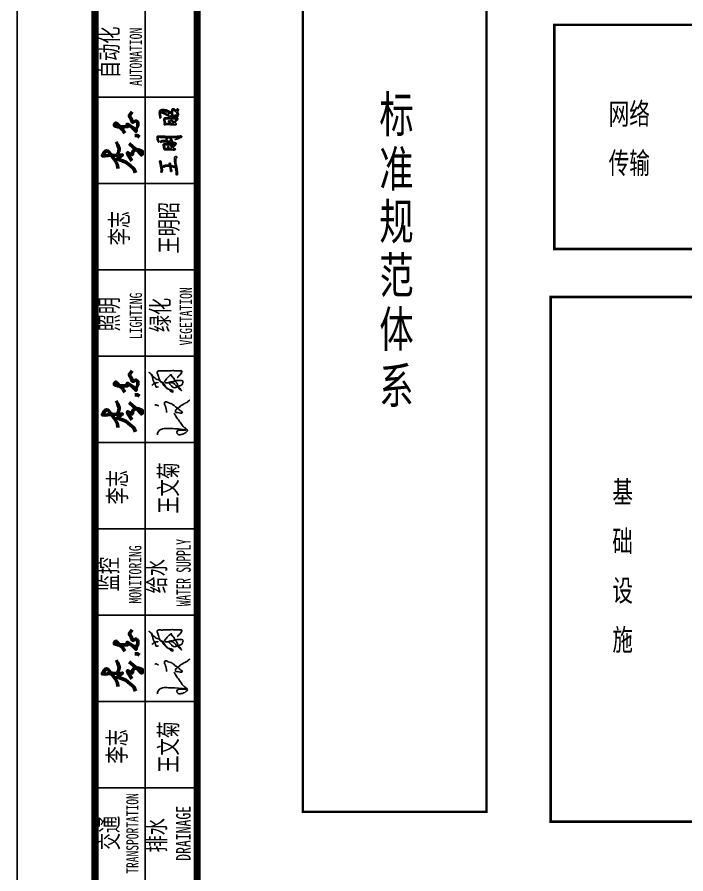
# Model space of a CAD drawing. Header units: millimetres. Extents: x 2630 to 3503, y 1668 to 1965.
# Drawn here: x 2630 to 2722.8, y 1739.3 to 1858.4 of the extents above; entities that cross this region are included whole.
import ezdxf

# ---------------------------------------------------------------- set-up
doc = ezdxf.new("R2010")
doc.units = ezdxf.units.MM
doc.styles.get("Standard").update_dxf_attribs({"font": '', "width": 0.7})
doc.styles.add('WMF-宋体1', font='', dxfattribs={"width": 0.7})
doc.styles.get('Standard').set_extended_font_data('仿宋_GB2312')
doc.styles.get('WMF-宋体1').set_extended_font_data('仿宋_GB2312')

# ---------------------------------------------------------------- blocks, each defined once
blk = doc.blocks.new('王明昭的签名')
h = blk.add_hatch(color=256)
h.dxf.hatch_style = 1
h.paths.add_polyline_path([(-8.97, 2.21), (-8.84, 2.21), (-8.78, 2.18), (-8.74, 2.15), (-8.68, 2.12), (-8.64, 2.11), (-8.56, 2.12), (-8.28, 2.16), (-6.42, 2.51), (-6.33, 2.56), (-6.29, 2.58), (-6.24, 2.6), (-6.18, 2.63), (-6.11, 2.65), (-5.97, 2.6), (-5.92, 2.5), (-5.91, 2.41), (-6.04, 2.28), (-6.16, 2.16), (-6.25, 2.16), (-6.36, 2.18), (-6.44, 2.17), (-8.38, 1.77), (-8.52, 1.75), (-8.63, 1.75), (-8.73, 1.78), (-8.83, 1.83), (-8.93, 1.84), (-9, 1.88), (-9.06, 1.91), (-9.09, 1.94), (-9.1, 1.98), (-9.12, 2.02), (-9.12, 2.07), (-9.11, 2.11), (-9.08, 2.15), (-9.02, 2.2)])
h.paths.add_polyline_path([(-8.8, -0.42), (-8.75, -0.43), (-8.73, -0.44), (-8.7, -0.46), (-8.67, -0.48), (-8.63, -0.48), (-8.52, -0.44), (-6.98, -0.14), (-6.95, -0.13), (-6.93, -0.1), (-6.93, -0.06), (-6.89, -0.04), (-6.81, -0.05), (-6.71, -0.09), (-6.59, -0.19), (-6.58, -0.23), (-6.58, -0.27), (-6.6, -0.32), (-6.62, -0.38), (-6.66, -0.44), (-6.71, -0.48), (-6.82, -0.53), (-6.89, -0.5), (-6.97, -0.48), (-8.47, -0.77), (-8.5, -0.79), (-8.53, -0.8), (-8.58, -0.81), (-8.64, -0.8), (-8.7, -0.8), (-8.85, -0.73), (-8.88, -0.7), (-8.91, -0.65), (-8.92, -0.61), (-8.9, -0.55), (-8.87, -0.49), (-8.84, -0.44), (-8.81, -0.42)])
h.paths.add_polyline_path([(-9.71, -2.01), (-9.59, -2.02), (-9.43, -2.01), (-9.22, -1.99), (-8.96, -1.98), (-8.12, -1.88), (-7.09, -1.76), (-6.56, -1.64), (-5.88, -1.6), (-5.22, -1.56), (-5.14, -1.56), (-5.08, -1.57), (-4.94, -1.63), (-4.84, -1.68), (-4.75, -1.74), (-4.69, -1.84), (-4.66, -1.93), (-4.67, -2.03), (-4.71, -2.1), (-4.83, -2.21), (-4.93, -2.22), (-5.04, -2.2), (-5.13, -2.13), (-5.24, -2.02), (-5.33, -1.95), (-5.37, -1.94), (-5.55, -1.97), (-6.22, -1.97), (-6.44, -1.97), (-6.87, -2.06), (-7.61, -2.18), (-8.37, -2.27), (-9.09, -2.36), (-9.42, -2.39), (-9.46, -2.41), (-9.5, -2.42), (-9.59, -2.43), (-9.68, -2.4), (-9.77, -2.36), (-9.82, -2.32), (-9.85, -2.26), (-9.86, -2.22), (-9.86, -2.18), (-9.85, -2.13), (-9.83, -2.07), (-9.77, -2.04), (-9.74, -2.02)])
edge = h.paths.add_edge_path()
edge.add_line((-7.13, 0.72), (-7.09, 0.37))
edge.add_line((-7.15, 0.96), (-7.13, 0.72))
edge.add_line((-7.54, -0.78), (-7.51, -0.53))
edge.add_line((-7.26, -0.98), (-7.38, -1.34))
edge.add_line((-7.6, -1.05), (-7.54, -0.78))
edge.add_line((-7.64, -1.24), (-7.6, -1.05))
edge.add_line((-7.67, -1.4), (-7.64, -1.24))
edge.add_line((-7.7, -1.53), (-7.67, -1.4))
edge.add_line((-7.74, -1.64), (-7.7, -1.53))
edge.add_line((-7.8, -1.79), (-7.74, -1.64))
edge.add_line((-7.1, 0.02), (-7.11, -0.15))
edge.add_line((-7.09, 0.18), (-7.1, 0.02))
edge.add_line((-7.09, 0.37), (-7.09, 0.26))
edge.add_line((-7.17, 1.22), (-7.15, 0.96))
edge.add_line((-7.2, 1.3), (-7.17, 1.22))
edge.add_line((-7.22, 1.36), (-7.2, 1.3))
edge.add_line((-7.24, 1.43), (-7.22, 1.36))
h = blk.add_hatch(color=256)
h.dxf.hatch_style = 1
h.paths.add_polyline_path([(-2.73, 1.31), (-2.77, 1.31), (-2.81, 1.32), (-2.84, 1.31), (-2.86, 1.28), (-2.88, 1.25), (-2.9, 1.18), (-2.91, 1.12), (-2.9, 1.06), (-2.9, 1.01), (-2.88, 0.95), (-2.85, 0.9), (-2.85, 0.84), (-2.83, 0.74), (-2.82, 0.52), (-2.83, 0.09), (-2.86, -0.06), (-2.87, -0.17), (-2.87, -0.27), (-2.86, -0.49), (-2.86, -0.76), (-2.87, -1.06), (-2.91, -1.32), (-2.91, -1.45), (-2.88, -1.59), (-2.83, -1.76), (-2.79, -1.79), (-2.72, -1.8), (-2.61, -1.78), (-2.59, -1.69), (-2.59, -1.5), (-2.59, -1.33), (-2.46, -1.3), (-2.35, -1.27), (-2.17, -1.22), (-2.07, -1.3), (-1.94, -1.46), (-1.67, -1.68), (-1.63, -1.76), (-1.58, -1.8), (-1.43, -1.85), (-1.35, -1.83), (-1.3, -1.79), (-1.27, -1.66), (-1.25, -1.46), (-1.2, -1.02), (-1.16, 0.72), (-1.17, 1.09), (-1.2, 1.29), (-1.25, 1.45), (-1.24, 1.52), (-1.33, 1.59), (-1.67, 1.63), (-1.71, 1.62), (-1.74, 1.56), (-1.82, 1.51), (-2.02, 1.51), (-2.16, 1.48), (-2.37, 1.42), (-2.64, 1.31)])
h.paths.add_polyline_path([(-2.49, 0.97), (-2.44, 1.01), (-2.42, 1.09), (-2.39, 1.15), (-2.39, 1.18), (-2.37, 1.21), (-2.31, 1.22), (-2.23, 1.19), (-2.04, 1.17), (-1.62, 1.24), (-1.57, 1.24), (-1.55, 1.22), (-1.53, 1.19), (-1.52, 1.09), (-1.52, 0.99), (-1.51, -0.11), (-1.53, -0.8), (-1.55, -1.23), (-1.56, -1.34), (-1.58, -1.35), (-1.61, -1.34), (-1.95, -1.04), (-1.85, -0.93), (-1.76, -0.82), (-1.71, -0.73), (-1.69, -0.64), (-1.68, -0.57), (-1.65, -0.48), (-1.66, -0.41), (-1.69, -0.41), (-1.71, -0.42), (-1.83, -0.46), (-1.93, -0.57), (-2.1, -0.76), (-2.22, -0.85), (-2.26, -0.81), (-2.48, -0.53), (-2.51, -0.48), (-2.53, -0.36), (-2.5, -0.15), (-2.41, -0.08), (-2.3, 0.01), (-2.1, 0.1), (-1.95, 0.15), (-1.89, 0.18), (-1.88, 0.2), (-1.88, 0.22), (-1.9, 0.25), (-1.97, 0.27), (-2.13, 0.28), (-2.23, 0.29), (-2.31, 0.25), (-2.42, 0.21), (-2.53, 0.18), (-2.55, 0.19), (-2.55, 0.22), (-2.52, 0.32), (-2.5, 0.5), (-2.5, 0.77), (-2.51, 0.92), (-2.5, 0.95)], flags=16)
h.paths.add_polyline_path([(-0.62, 2.32), (-0.52, 2.31), (-0.43, 2.26), (-0.34, 2.11), (-0.29, 1.94), (-0.26, 1.76), (-0.26, 1.59), (-0.29, 1.2), (-0.3, 1.06), (-0.32, 0.91), (-0.32, 0.83), (-0.31, 0.74), (-0.3, 0.73), (-0.2, 0.75), (0.02, 0.78), (0.07, 0.8), (0.17, 0.79), (0.23, 0.75), (0.27, 0.71), (0.32, 0.65), (0.34, 0.58), (0.34, 0.53), (0.33, 0.51), (0.32, 0.5), (0.26, 0.5), (0.22, 0.51), (0.18, 0.52), (0.13, 0.53), (0.08, 0.54), (0.05, 0.54), (0, 0.53), (-0.11, 0.5), (-0.16, 0.48), (-0.2, 0.48), (-0.27, 0.46), (-0.32, 0.43), (-0.34, 0.42), (-0.36, 0.41), (-0.38, 0.39), (-0.38, 0.37), (-0.39, 0.32), (-0.39, 0.25), (-0.41, 0.18), (-0.45, -0.04), (-0.49, -0.23), (-0.54, -0.49), (-0.55, -0.55), (-0.54, -0.57), (-0.53, -0.58), (-0.5, -0.6), (-0.47, -0.61), (-0.44, -0.61), (-0.39, -0.61), (-0.27, -0.56), (-0.01, -0.46), (0.35, -0.32), (0.48, -0.25), (0.51, -0.23), (0.51, -0.21), (0.52, -0.1), (0.52, 0.28), (0.52, 0.49), (0.53, 0.69), (0.56, 1.16), (0.59, 1.87), (0.59, 2.21), (0.59, 2.32), (0.58, 2.39), (0.59, 2.41), (0.61, 2.45), (0.63, 2.51), (0.62, 2.59), (0.61, 2.76), (0.6, 2.83), (0.59, 2.88), (0.57, 2.93), (0.55, 2.94), (0.54, 2.97), (0.52, 2.99), (0.49, 3), (0.45, 3.01), (0.4, 3), (0.35, 3), (0.26, 2.99), (0.19, 2.98), (0.1, 2.96), (0.02, 2.93), (-0.05, 2.91), (-0.16, 2.88), (-0.28, 2.84), (-0.35, 2.82), (-0.43, 2.79), (-0.47, 2.78), (-0.51, 2.78), (-0.57, 2.78), (-0.65, 2.78), (-0.67, 2.79), (-0.69, 2.8), (-0.71, 2.82), (-0.71, 2.84), (-0.71, 2.88), (-0.7, 2.91), (-0.67, 2.94), (-0.63, 2.96), (-0.57, 2.97), (-0.5, 3), (-0.4, 3.06), (-0.29, 3.12), (-0.14, 3.19), (0.04, 3.25), (0.17, 3.26), (0.28, 3.28), (0.39, 3.28), (0.52, 3.28), (0.6, 3.27), (0.67, 3.26), (0.76, 3.26), (0.81, 3.25), (0.88, 3.21), (0.92, 3.16), (0.92, 3.13), (0.91, 3.09), (0.96, 2.89), (0.96, 2.59), (0.96, 2.39), (0.96, 1.99), (0.94, 1.62), (0.92, 1.33), (0.9, 1.04), (0.89, 0.61), (0.87, -0.19), (0.87, -1.1), (0.95, -2.32), (0.97, -2.76), (0.98, -3), (1, -3.2), (1.04, -3.26), (1.04, -3.31), (1.01, -3.39), (0.94, -3.5), (0.89, -3.55), (0.8, -3.6), (0.72, -3.59), (0.66, -3.56), (0.62, -3.49), (0.15, -2.2), (0, -1.77), (0.01, -1.73), (0.05, -1.73), (0.15, -1.94), (0.5, -2.66), (0.6, -2.8), (0.64, -2.82), (0.68, -2.79), (0.68, -2.73), (0.62, -2.17), (0.59, -1.72), (0.57, -1.41), (0.56, -1.16), (0.55, -0.88), (0.56, -0.64), (0.55, -0.58), (0.54, -0.55), (0.52, -0.52), (0.48, -0.5), (0.41, -0.51), (0.31, -0.54), (-0.12, -0.82), (-0.24, -0.88), (-0.32, -0.91), (-0.4, -0.91), (-0.45, -0.87), (-0.48, -0.83), (-0.52, -0.77), (-0.55, -0.74), (-0.56, -0.72), (-0.61, -0.72), (-0.62, -0.78), (-0.67, -0.97), (-0.73, -1.27), (-0.79, -1.59), (-0.83, -1.7), (-0.89, -1.87), (-0.97, -1.98), (-1.07, -2.06), (-1.18, -2.08), (-1.24, -2.05), (-1.25, -2.02), (-1.19, -1.98), (-1.13, -1.9), (-1.1, -1.77), (-1.06, -1.58), (-1.03, -1.37), (-0.98, -1.07), (-0.89, -0.64), (-0.76, 0.08), (-0.71, 0.36), (-0.74, 0.47), (-0.73, 0.57), (-0.69, 0.6), (-0.66, 0.7), (-0.63, 0.89), (-0.6, 1.16), (-0.6, 1.36), (-0.6, 1.57), (-0.61, 1.7), (-0.62, 1.81), (-0.65, 1.94), (-0.67, 1.98), (-0.7, 2.04), (-0.75, 2.07), (-0.78, 2.11), (-0.79, 2.18), (-0.79, 2.23), (-0.76, 2.28), (-0.71, 2.3)])
h.paths.add_polyline_path([(4.5, 0.88), (4.52, 0.9), (4.59, 0.96), (4.67, 1), (4.75, 1.01), (4.85, 1.02), (4.97, 1.05), (5.07, 1.07), (5.17, 1.09), (5.25, 1.1), (5.34, 1.1), (5.41, 1.11), (5.49, 1.11), (5.57, 1.11), (5.64, 1.1), (5.67, 1.09), (5.7, 1.07), (5.72, 1.02), (5.72, 0.93), (5.73, 0.76), (5.73, 0.59), (5.74, 0.41), (5.75, 0.25), (5.77, -0.27), (5.77, -0.59), (5.76, -1.23), (5.73, -1.97), (5.73, -2.05), (5.7, -2.13), (5.65, -2.13), (5.59, -2.12), (5.53, -2.08), (5.15, -1.78), (5.04, -1.69), (4.97, -1.64), (4.87, -1.57), (4.87, -1.56), (4.9, -1.52), (4.94, -1.47), (4.99, -1.38), (5.05, -1.25), (5.1, -1.14), (5.21, -0.96), (5.29, -0.82), (5.35, -0.71), (5.35, -0.63), (5.35, -0.56), (5.32, -0.53), (5.25, -0.54), (5.17, -0.65), (5.01, -0.89), (4.79, -1.21), (4.63, -1.35), (4.57, -1.26), (4.48, -1.17), (4.46, -0.99), (4.46, -0.86), (4.47, -0.6), (4.54, -0.49), (4.73, -0.34), (5.06, -0.17), (5.13, -0.2), (5.2, -0.18), (5.24, -0.14), (5.25, -0.05), (5.24, 0.02), (5.21, 0.06), (5.17, 0.1), (5.12, 0.11), (5.07, 0.1), (5.04, 0.08), (4.99, 0.06), (4.93, 0.04), (4.55, -0.08), (4.52, -0.08), (4.51, -0.08), (4.49, -0.07), (4.47, -0.05), (4.47, 0)], flags=16)
h.paths.add_polyline_path([(4.09, 1.28), (4.15, 1.31), (4.22, 1.33), (4.29, 1.33), (4.39, 1.32), (4.43, 1.31), (4.49, 1.28), (4.55, 1.25), (4.58, 1.22), (4.62, 1.21), (4.69, 1.23), (4.83, 1.29), (4.94, 1.32), (5.1, 1.34), (5.29, 1.37), (5.5, 1.39), (5.67, 1.4), (5.73, 1.4), (5.79, 1.38), (5.86, 1.35), (5.91, 1.32), (5.96, 1.28), (5.98, 1.26), (5.99, 1.24), (5.99, 1.18), (6, 1.07), (6.04, 0.69), (6.06, 0.37), (6.06, -0.13), (6.06, -0.28), (6.07, -0.33), (6.08, -0.38), (6.09, -0.39), (6.11, -0.38), (6.35, -0.09), (6.45, 0.03), (6.52, 0.13), (6.56, 0.21), (6.64, 0.34), (6.73, 0.49), (6.91, 0.78), (6.99, 0.92), (7.08, 1.12), (7.18, 1.31), (7.23, 1.47), (7.28, 1.59), (7.31, 1.67), (7.31, 1.75), (7.29, 1.81), (7.3, 1.85), (7.33, 1.86), (7.41, 1.87), (7.47, 1.87), (7.54, 1.86), (7.59, 1.85), (7.64, 1.83), (7.67, 1.81), (7.7, 1.78), (7.71, 1.75), (7.71, 1.72), (7.72, 1.69), (7.7, 1.65), (7.68, 1.62), (7.63, 1.52), (7.6, 1.46), (7.56, 1.37), (7.52, 1.29), (7.47, 1.18), (7.42, 1.07), (7.34, 0.95), (7.2, 0.72), (7.08, 0.53), (6.94, 0.33), (6.79, 0.15), (6.61, -0.06), (6.45, -0.27), (6.44, -0.32), (6.45, -0.36), (6.5, -0.38), (6.57, -0.42), (6.59, -0.45), (6.59, -0.49), (6.61, -0.61), (6.62, -0.76), (6.64, -0.92), (6.65, -0.99), (6.66, -1.01), (6.68, -1.01), (6.71, -1.01), (6.74, -0.97), (6.78, -0.93), (6.81, -0.89), (6.88, -0.85), (6.9, -0.83), (6.96, -0.81), (7.11, -0.79), (7.29, -0.77), (7.45, -0.76), (7.58, -0.76), (7.79, -0.76), (7.91, -0.78), (8.04, -0.81), (8.26, -0.86), (8.41, -0.91), (8.48, -0.95), (8.53, -0.98), (8.55, -1), (8.56, -1.03), (8.56, -1.07), (8.55, -1.1), (8.54, -1.27), (8.5, -1.42), (8.43, -1.58), (8.3, -1.76), (8.17, -1.93), (8.06, -2.07), (7.98, -2.17), (7.95, -2.2), (7.95, -2.23), (8.04, -2.23), (8.23, -2.24), (8.31, -2.26), (8.37, -2.28), (8.44, -2.32), (8.5, -2.33), (8.56, -2.36), (8.57, -2.38), (8.57, -2.43), (8.54, -2.47), (8.49, -2.54), (8.45, -2.58), (8.41, -2.64), (8.34, -2.69), (8.3, -2.69), (8.24, -2.69), (8.2, -2.65), (8.16, -2.6), (8.12, -2.58), (8.03, -2.54), (7.96, -2.54), (7.86, -2.53), (7.74, -2.51), (7.64, -2.52), (7.54, -2.53), (7.46, -2.53), (7.38, -2.55), (7.3, -2.59), (7.24, -2.62), (7.14, -2.69), (7.08, -2.72), (7.02, -2.71), (6.95, -2.69), (6.88, -2.66), (6.86, -2.63), (6.85, -2.6), (6.84, -2.56), (6.84, -2.55), (6.84, -2.51), (6.84, -2.47), (6.84, -2.44), (6.84, -2.41), (6.87, -2.36), (6.91, -2.33), (6.96, -2.3), (7, -2.29), (7.03, -2.28), (7.07, -2.28), (7.08, -2.28), (7.15, -2.28), (7.18, -2.28), (7.23, -2.25), (7.27, -2.23), (7.35, -2.21), (7.49, -2.12), (7.56, -2.07), (7.63, -2.02), (7.71, -1.94), (7.79, -1.86), (7.84, -1.81), (7.88, -1.75), (7.93, -1.68), (7.98, -1.62), (8.02, -1.57), (8.04, -1.5), (8.07, -1.47), (8.09, -1.43), (8.12, -1.37), (8.13, -1.32), (8.13, -1.27), (8.12, -1.25), (8.1, -1.2), (8.08, -1.19), (8.02, -1.14), (7.95, -1.11), (7.87, -1.08), (7.78, -1.06), (7.72, -1.04), (7.65, -1.03), (7.58, -1.01), (7.47, -1.01), (7.37, -1.01), (7.3, -1.01), (7.25, -1.02), (7.17, -1.03), (7.08, -1.05), (7, -1.07), (6.94, -1.09), (6.85, -1.13), (6.79, -1.16), (6.74, -1.2), (6.73, -1.22), (6.72, -1.24), (6.72, -1.26), (6.73, -1.28), (6.75, -1.67), (6.77, -1.82), (6.79, -1.85), (6.8, -1.87), (6.81, -1.88), (6.81, -1.91), (6.81, -1.96), (6.79, -2.07), (6.78, -2.16), (6.77, -2.25), (6.74, -2.32), (6.73, -2.4), (6.72, -2.49), (6.7, -2.53), (6.69, -2.55), (6.68, -2.56), (6.63, -2.57), (6.56, -2.56), (6.53, -2.55), (6.5, -2.52), (6.45, -2.47), (6.43, -2.42), (6.41, -2.35), (6.41, -2.27), (6.41, -2.13), (6.43, -1.83), (6.42, -1.74), (6.41, -1.61), (6.4, -1.39), (6.38, -1.11), (6.36, -1), (6.34, -0.85), (6.32, -0.78), (6.3, -0.71), (6.28, -0.69), (6.26, -0.68), (6.24, -0.68), (6.22, -0.68), (6.2, -0.7), (6.17, -0.72), (6.16, -0.76), (6.14, -0.79), (6.12, -0.83), (6.09, -0.87), (6.07, -0.91), (6.03, -0.97), (6.02, -0.99), (6.02, -1.01), (6.03, -1.04), (6.02, -1.26), (6.03, -1.55), (6.01, -2.03), (5.99, -2.21), (5.96, -2.31), (5.94, -2.43), (5.9, -2.49), (5.88, -2.51), (5.82, -2.53), (5.76, -2.54), (5.7, -2.52), (5.67, -2.48), (5.61, -2.42), (5.53, -2.37), (5.43, -2.29), (5.29, -2.18), (5.13, -2.03), (5.02, -1.91), (4.92, -1.81), (4.86, -1.75), (4.77, -1.68), (4.74, -1.68), (4.71, -1.7), (4.66, -1.73), (4.52, -1.89), (4.4, -1.99), (4.35, -2.02), (4.29, -2.05), (4.25, -2.05), (4.2, -2.05), (4.16, -2.05), (4.1, -2.03), (4.08, -2), (4.07, -1.95), (4.06, -1.89), (4.07, -1.3), (4.09, -1.1), (4.1, -0.89), (4.08, -0.71), (4.06, -0.62), (4.06, -0.55), (4.07, -0.53), (4.11, -0.51), (4.15, -0.44), (4.18, -0.28), (4.2, -0.15), (4.19, 0.06), (4.19, 0.25), (4.19, 0.52), (4.2, 0.64), (4.2, 0.72), (4.19, 0.8), (4.19, 0.82), (4.18, 0.87), (4.17, 0.91), (4.13, 0.96), (4.1, 1.04), (4.07, 1.14), (4.07, 1.19), (4.08, 1.25)])
h.paths.add_polyline_path([(6.08, 2.56), (6.12, 2.55), (6.17, 2.53), (6.21, 2.51), (6.26, 2.5), (6.3, 2.5), (6.39, 2.51), (6.53, 2.55), (6.75, 2.59), (6.96, 2.63), (7.19, 2.65), (7.46, 2.66), (7.84, 2.64), (7.91, 2.63), (7.99, 2.6), (8.04, 2.56), (8.09, 2.51), (8.15, 2.43), (8.21, 2.32), (8.25, 2.22), (8.28, 2.12), (8.31, 1.92), (8.32, 1.57), (8.31, 1.37), (8.3, 1.19), (8.29, 1.07), (8.27, 0.91), (8.22, 0.76), (8.14, 0.57), (8.06, 0.37), (7.96, 0.15), (7.77, -0.28), (7.68, -0.48), (7.6, -0.6), (7.58, -0.63), (7.54, -0.67), (7.49, -0.7), (7.46, -0.71), (7.42, -0.71), (7.39, -0.68), (7.37, -0.62), (7.34, -0.5), (7.28, -0.33), (7.23, -0.17), (7.17, -0.02), (7.15, 0.05), (7.15, 0.07), (7.16, 0.09), (7.17, 0.09), (7.2, 0.09), (7.24, 0.08), (7.28, 0.02), (7.32, -0.04), (7.38, -0.15), (7.42, -0.21), (7.45, -0.23), (7.49, -0.23), (7.51, -0.17), (7.57, 0.04), (7.65, 0.29), (7.73, 0.62), (7.77, 0.69), (7.86, 0.85), (7.89, 0.93), (7.92, 1.04), (7.95, 1.26), (7.95, 1.47), (7.97, 1.84), (7.95, 2.07), (7.94, 2.22), (7.89, 2.27), (7.84, 2.28), (7.79, 2.31), (7.67, 2.34), (7.58, 2.34), (7.42, 2.35), (7.21, 2.34), (7.05, 2.34), (6.88, 2.32), (6.73, 2.3), (6.6, 2.28), (6.48, 2.25), (6.38, 2.22), (6.31, 2.21), (6.24, 2.21), (6.14, 2.22), (6.08, 2.26), (6.04, 2.3), (6.01, 2.36), (6, 2.46), (6.01, 2.52), (6.02, 2.54), (6.05, 2.55)])
h.paths.add_polyline_path([(-7.17, -0.59), (-7.26, -0.98), (-7.38, -1.34), (-7.53, -1.67), (-7.63, -1.86), (-7.84, -1.89), (-7.8, -1.79), (-7.74, -1.64), (-7.7, -1.53), (-7.67, -1.4), (-7.64, -1.24), (-7.6, -1.05), (-7.54, -0.78), (-7.51, -0.53), (-7.45, -0.04), (-7.43, 0.32), (-7.44, 0.51), (-7.44, 0.67), (-7.46, 0.94), (-7.51, 1.13), (-7.58, 1.2), (-7.65, 1.22), (-7.68, 1.25), (-7.7, 1.31), (-7.7, 1.37), (-7.7, 1.43), (-7.68, 1.47), (-7.67, 1.48), (-7.63, 1.54), (-7.54, 1.57), (-7.46, 1.58), (-7.4, 1.56), (-7.34, 1.55), (-7.28, 1.49), (-7.24, 1.43), (-7.22, 1.36), (-7.2, 1.3), (-7.17, 1.22), (-7.15, 0.96), (-7.13, 0.72), (-7.09, 0.37), (-7.09, 0.26), (-7.09, 0.18), (-7.1, 0.02), (-7.11, -0.15)])
for p, q in [((-7.7, 1.43), (-7.68, 1.47)), ((-7.7, 1.37), (-7.7, 1.43)), ((-7.7, 1.31), (-7.7, 1.37)), ((-7.68, 1.25), (-7.7, 1.31)), ((-7.68, 1.47), (-7.67, 1.48)), ((-7.65, 1.22), (-7.68, 1.25)), ((-7.67, 1.48), (-7.63, 1.54)), ((-7.58, 1.2), (-7.65, 1.22)), ((-7.63, 1.54), (-7.54, 1.57)), ((-7.51, 1.13), (-7.58, 1.2)), ((-7.54, 1.57), (-7.46, 1.58)), ((-7.46, 0.94), (-7.51, 1.13)), ((-7.46, 1.58), (-7.4, 1.56)), ((-7.44, 0.67), (-7.46, 0.94)), ((-7.45, -0.04), (-7.43, 0.32)), ((-7.44, 0.51), (-7.44, 0.67)), ((-7.43, 0.32), (-7.44, 0.51)), ((-7.4, 1.56), (-7.34, 1.55)), ((-7.34, 1.55), (-7.28, 1.49)), ((-7.28, 1.49), (-7.24, 1.43)), ((-7.24, 1.43), (-7.22, 1.36)), ((-7.22, 1.36), (-7.2, 1.3)), ((-7.2, 1.3), (-7.17, 1.22)), ((-7.17, 1.22), (-7.15, 0.96)), ((-7.15, 0.96), (-7.13, 0.72)), ((-7.13, 0.72), (-7.09, 0.37)), ((-7.1, 0.02), (-7.11, -0.15)), ((-7.09, 0.18), (-7.1, 0.02)), ((-7.09, 0.37), (-7.09, 0.26)), ((-7.09, 0.26), (-7.09, 0.18)), ((-7.84, -1.89), (-7.8, -1.79)), ((-7.63, -1.86), (-7.84, -1.89)), ((-7.8, -1.79), (-7.74, -1.64)), ((-7.74, -1.64), (-7.7, -1.53)), ((-7.7, -1.53), (-7.67, -1.4)), ((-7.67, -1.4), (-7.64, -1.24)), ((-7.64, -1.24), (-7.6, -1.05)), ((-7.53, -1.67), (-7.63, -1.86)), ((-7.6, -1.05), (-7.54, -0.78)), ((-7.54, -0.78), (-7.51, -0.53)), ((-7.38, -1.34), (-7.53, -1.67)), ((-7.51, -0.53), (-7.45, -0.04)), ((-7.26, -0.98), (-7.38, -1.34)), ((-7.17, -0.59), (-7.26, -0.98)), ((-7.11, -0.15), (-7.17, -0.59))]:
    blk.add_line(p, q)
for points in [[(-8.97, 2.21), (-8.84, 2.21), (-8.78, 2.18), (-8.74, 2.15), (-8.68, 2.12), (-8.64, 2.11), (-8.56, 2.12), (-8.28, 2.16), (-6.42, 2.51), (-6.33, 2.56), (-6.29, 2.58), (-6.24, 2.6), (-6.18, 2.63), (-6.11, 2.65), (-5.97, 2.6), (-5.92, 2.5), (-5.91, 2.41), (-6.04, 2.28), (-6.16, 2.16), (-6.25, 2.16), (-6.36, 2.18), (-6.44, 2.17), (-8.38, 1.77), (-8.52, 1.75), (-8.63, 1.75), (-8.73, 1.78), (-8.83, 1.83), (-8.93, 1.84), (-9, 1.88), (-9.06, 1.91), (-9.09, 1.94), (-9.1, 1.98), (-9.12, 2.02), (-9.12, 2.07), (-9.11, 2.11), (-9.08, 2.15), (-9.02, 2.2), (-8.97, 2.21)], [(-0.62, 2.32), (-0.62, 2.32), (-0.52, 2.31), (-0.43, 2.26), (-0.34, 2.11), (-0.29, 1.94), (-0.26, 1.76), (-0.26, 1.59), (-0.29, 1.2), (-0.3, 1.06), (-0.32, 0.91), (-0.32, 0.83), (-0.31, 0.74), (-0.3, 0.73), (-0.2, 0.75), (0.02, 0.78), (0.07, 0.8), (0.17, 0.79), (0.23, 0.75), (0.27, 0.71), (0.32, 0.65), (0.34, 0.58), (0.34, 0.53), (0.33, 0.51), (0.32, 0.5), (0.26, 0.5), (0.22, 0.51), (0.18, 0.52), (0.13, 0.53), (0.08, 0.54), (0.05, 0.54), (0, 0.53), (-0.11, 0.5), (-0.16, 0.48), (-0.2, 0.48), (-0.27, 0.46), (-0.32, 0.43), (-0.34, 0.42), (-0.36, 0.41), (-0.38, 0.39), (-0.38, 0.37), (-0.39, 0.32), (-0.39, 0.25), (-0.41, 0.18), (-0.45, -0.04), (-0.49, -0.23), (-0.54, -0.49), (-0.55, -0.55), (-0.54, -0.57), (-0.53, -0.58), (-0.5, -0.6), (-0.47, -0.61), (-0.44, -0.61), (-0.39, -0.61), (-0.27, -0.56), (-0.01, -0.46), (0.35, -0.32), (0.48, -0.25), (0.51, -0.23), (0.51, -0.21), (0.52, -0.1), (0.52, 0.28), (0.52, 0.49), (0.53, 0.69), (0.56, 1.16), (0.59, 1.87), (0.59, 2.21), (0.59, 2.32), (0.58, 2.39), (0.59, 2.41), (0.61, 2.45), (0.63, 2.51), (0.62, 2.59), (0.61, 2.76), (0.6, 2.83), (0.59, 2.88), (0.57, 2.93), (0.55, 2.94), (0.54, 2.97), (0.52, 2.99), (0.49, 3), (0.45, 3.01), (0.4, 3), (0.35, 3), (0.26, 2.99), (0.19, 2.98), (0.1, 2.96), (0.02, 2.93), (-0.05, 2.91), (-0.16, 2.88), (-0.28, 2.84), (-0.35, 2.82), (-0.43, 2.79), (-0.47, 2.78), (-0.51, 2.78), (-0.57, 2.78), (-0.65, 2.78), (-0.67, 2.79), (-0.69, 2.8), (-0.71, 2.82), (-0.71, 2.84), (-0.71, 2.88), (-0.7, 2.91), (-0.67, 2.94), (-0.63, 2.96), (-0.57, 2.97), (-0.5, 3), (-0.4, 3.06), (-0.29, 3.12), (-0.14, 3.19), (0.04, 3.25), (0.17, 3.26), (0.28, 3.28), (0.39, 3.28), (0.52, 3.28), (0.6, 3.27), (0.67, 3.26), (0.76, 3.26), (0.81, 3.25), (0.88, 3.21), (0.92, 3.16), (0.92, 3.13), (0.91, 3.09), (0.96, 2.89), (0.96, 2.59), (0.96, 2.39), (0.96, 1.99), (0.94, 1.62), (0.92, 1.33), (0.9, 1.04), (0.89, 0.61), (0.87, -0.19), (0.87, -1.1), (0.95, -2.32), (0.97, -2.76), (0.98, -3), (1, -3.2), (1.04, -3.26), (1.04, -3.31), (1.01, -3.39), (0.94, -3.5), (0.89, -3.55), (0.8, -3.6), (0.72, -3.59), (0.66, -3.56), (0.62, -3.49), (0.15, -2.2), (0, -1.77), (0.01, -1.73), (0.05, -1.73), (0.15, -1.94), (0.5, -2.66), (0.6, -2.8), (0.64, -2.82), (0.68, -2.79), (0.68, -2.73), (0.62, -2.17), (0.59, -1.72), (0.57, -1.41), (0.56, -1.16), (0.55, -0.88), (0.56, -0.64), (0.55, -0.58), (0.54, -0.55), (0.52, -0.52), (0.48, -0.5), (0.41, -0.51), (0.31, -0.54), (-0.12, -0.82), (-0.24, -0.88), (-0.32, -0.91), (-0.4, -0.91), (-0.45, -0.87), (-0.48, -0.83), (-0.52, -0.77), (-0.55, -0.74), (-0.56, -0.72), (-0.61, -0.72), (-0.62, -0.78), (-0.67, -0.97), (-0.73, -1.27), (-0.79, -1.59), (-0.83, -1.7), (-0.89, -1.87), (-0.97, -1.98), (-1.07, -2.06), (-1.18, -2.08), (-1.24, -2.05), (-1.25, -2.02), (-1.19, -1.98), (-1.13, -1.9), (-1.1, -1.77), (-1.06, -1.58), (-1.03, -1.37), (-0.98, -1.07), (-0.89, -0.64), (-0.76, 0.08), (-0.71, 0.36), (-0.74, 0.47), (-0.73, 0.57), (-0.69, 0.6), (-0.66, 0.7), (-0.63, 0.89), (-0.6, 1.16), (-0.6, 1.36), (-0.6, 1.57), (-0.61, 1.7), (-0.62, 1.81), (-0.65, 1.94), (-0.67, 1.98), (-0.7, 2.04), (-0.75, 2.07), (-0.78, 2.11), (-0.79, 2.18), (-0.79, 2.23), (-0.76, 2.28), (-0.71, 2.3), (-0.62, 2.32)], [(6.08, 2.56), (6.12, 2.55), (6.17, 2.53), (6.21, 2.51), (6.26, 2.5), (6.3, 2.5), (6.39, 2.51), (6.53, 2.55), (6.75, 2.59), (6.96, 2.63), (7.19, 2.65), (7.46, 2.66), (7.84, 2.64), (7.91, 2.63), (7.99, 2.6), (8.04, 2.56), (8.09, 2.51), (8.15, 2.43), (8.21, 2.32), (8.25, 2.22), (8.28, 2.12), (8.31, 1.92), (8.32, 1.57), (8.31, 1.37), (8.3, 1.19), (8.29, 1.07), (8.27, 0.91), (8.22, 0.76), (8.14, 0.57), (8.06, 0.37), (7.96, 0.15), (7.77, -0.28), (7.68, -0.48), (7.6, -0.6), (7.58, -0.63), (7.54, -0.67), (7.49, -0.7), (7.46, -0.71), (7.42, -0.71), (7.39, -0.68), (7.37, -0.62), (7.34, -0.5), (7.28, -0.33), (7.23, -0.17), (7.17, -0.02), (7.15, 0.05), (7.15, 0.07), (7.16, 0.09), (7.17, 0.09), (7.2, 0.09), (7.24, 0.08), (7.28, 0.02), (7.32, -0.04), (7.38, -0.15), (7.42, -0.21), (7.45, -0.23), (7.49, -0.23), (7.51, -0.17), (7.57, 0.04), (7.65, 0.29), (7.73, 0.62), (7.77, 0.69), (7.86, 0.85), (7.89, 0.93), (7.92, 1.04), (7.95, 1.26), (7.95, 1.47), (7.97, 1.84), (7.95, 2.07), (7.94, 2.22), (7.89, 2.27), (7.84, 2.28), (7.79, 2.31), (7.67, 2.34), (7.58, 2.34), (7.42, 2.35), (7.21, 2.34), (7.05, 2.34), (6.88, 2.32), (6.73, 2.3), (6.6, 2.28), (6.48, 2.25), (6.38, 2.22), (6.31, 2.21), (6.24, 2.21), (6.14, 2.22), (6.08, 2.26), (6.04, 2.3), (6.01, 2.36), (6, 2.46), (6.01, 2.52), (6.02, 2.54), (6.05, 2.55), (6.08, 2.56)], [(-2.73, 1.31), (-2.77, 1.31), (-2.81, 1.32), (-2.84, 1.31), (-2.86, 1.28), (-2.88, 1.25), (-2.9, 1.18), (-2.91, 1.12), (-2.9, 1.06), (-2.9, 1.01), (-2.88, 0.95), (-2.85, 0.9), (-2.85, 0.84), (-2.83, 0.74), (-2.82, 0.52), (-2.83, 0.09), (-2.86, -0.06), (-2.87, -0.17), (-2.87, -0.27), (-2.86, -0.49), (-2.86, -0.76), (-2.87, -1.06), (-2.91, -1.32), (-2.91, -1.45), (-2.88, -1.59), (-2.83, -1.76), (-2.79, -1.79), (-2.72, -1.8), (-2.61, -1.78), (-2.59, -1.69), (-2.59, -1.5), (-2.59, -1.33), (-2.46, -1.3), (-2.35, -1.27), (-2.17, -1.22), (-2.07, -1.3), (-1.94, -1.46), (-1.67, -1.68), (-1.63, -1.76), (-1.58, -1.8), (-1.43, -1.85), (-1.35, -1.83), (-1.3, -1.79), (-1.27, -1.66), (-1.25, -1.46), (-1.2, -1.02), (-1.16, 0.72), (-1.17, 1.09), (-1.2, 1.29), (-1.25, 1.45), (-1.24, 1.52), (-1.33, 1.59), (-1.67, 1.63), (-1.71, 1.62), (-1.74, 1.56), (-1.82, 1.51), (-2.02, 1.51), (-2.16, 1.48), (-2.37, 1.42), (-2.64, 1.31), (-2.73, 1.31)], [(-2.49, 0.97), (-2.44, 1.01), (-2.42, 1.09), (-2.39, 1.15), (-2.39, 1.18), (-2.37, 1.21), (-2.31, 1.22), (-2.23, 1.19), (-2.04, 1.17), (-1.62, 1.24), (-1.57, 1.24), (-1.55, 1.22), (-1.53, 1.19), (-1.52, 1.09), (-1.52, 0.99), (-1.51, -0.11), (-1.53, -0.8), (-1.55, -1.23), (-1.56, -1.34), (-1.58, -1.35), (-1.61, -1.34), (-1.95, -1.04), (-1.85, -0.93), (-1.76, -0.82), (-1.71, -0.73), (-1.69, -0.64), (-1.68, -0.57), (-1.65, -0.48), (-1.66, -0.41), (-1.69, -0.41), (-1.71, -0.42), (-1.83, -0.46), (-1.93, -0.57), (-2.1, -0.76), (-2.22, -0.85), (-2.26, -0.81), (-2.48, -0.53), (-2.51, -0.48), (-2.53, -0.36), (-2.5, -0.15), (-2.41, -0.08), (-2.3, 0.01), (-2.1, 0.1), (-1.95, 0.15), (-1.89, 0.18), (-1.88, 0.2), (-1.88, 0.22), (-1.9, 0.25), (-1.97, 0.27), (-2.13, 0.28), (-2.23, 0.29), (-2.31, 0.25), (-2.42, 0.21), (-2.53, 0.18), (-2.55, 0.19), (-2.55, 0.22), (-2.52, 0.32), (-2.5, 0.5), (-2.5, 0.77), (-2.51, 0.92), (-2.5, 0.95), (-2.49, 0.97)], [(4.09, 1.28), (4.15, 1.31), (4.22, 1.33), (4.29, 1.33), (4.39, 1.32), (4.43, 1.31), (4.49, 1.28), (4.55, 1.25), (4.58, 1.22), (4.62, 1.21), (4.69, 1.23), (4.83, 1.29), (4.94, 1.32), (5.1, 1.34), (5.29, 1.37), (5.5, 1.39), (5.67, 1.4), (5.73, 1.4), (5.79, 1.38), (5.86, 1.35), (5.91, 1.32), (5.96, 1.28), (5.98, 1.26), (5.99, 1.24), (5.99, 1.18), (6, 1.07), (6.04, 0.69), (6.06, 0.37), (6.06, -0.13), (6.06, -0.28), (6.07, -0.33), (6.08, -0.38), (6.09, -0.39), (6.11, -0.38), (6.35, -0.09), (6.45, 0.03), (6.52, 0.13), (6.56, 0.21), (6.64, 0.34), (6.73, 0.49), (6.91, 0.78), (6.99, 0.92), (7.08, 1.12), (7.18, 1.31), (7.23, 1.47), (7.28, 1.59), (7.31, 1.67), (7.31, 1.75), (7.29, 1.81), (7.3, 1.85), (7.33, 1.86), (7.41, 1.87), (7.47, 1.87), (7.54, 1.86), (7.59, 1.85), (7.64, 1.83), (7.67, 1.81), (7.7, 1.78), (7.71, 1.75), (7.71, 1.72), (7.72, 1.69), (7.7, 1.65), (7.68, 1.62), (7.63, 1.52), (7.6, 1.46), (7.56, 1.37), (7.52, 1.29), (7.47, 1.18), (7.42, 1.07), (7.34, 0.95), (7.2, 0.72), (7.08, 0.53), (6.94, 0.33), (6.79, 0.15), (6.61, -0.06), (6.45, -0.27), (6.44, -0.32), (6.45, -0.36), (6.5, -0.38), (6.57, -0.42), (6.59, -0.45), (6.59, -0.49), (6.61, -0.61), (6.62, -0.76), (6.64, -0.92), (6.65, -0.99), (6.66, -1.01), (6.68, -1.01), (6.71, -1.01), (6.74, -0.97), (6.78, -0.93), (6.81, -0.89), (6.88, -0.85), (6.9, -0.83), (6.96, -0.81), (7.11, -0.79), (7.29, -0.77), (7.45, -0.76), (7.58, -0.76), (7.79, -0.76), (7.91, -0.78), (8.04, -0.81), (8.26, -0.86), (8.41, -0.91), (8.48, -0.95), (8.53, -0.98), (8.55, -1), (8.56, -1.03), (8.56, -1.07), (8.55, -1.1), (8.54, -1.27), (8.5, -1.42), (8.43, -1.58), (8.3, -1.76), (8.17, -1.93), (8.06, -2.07), (7.98, -2.17), (7.95, -2.2), (7.95, -2.23), (8.04, -2.23), (8.23, -2.24), (8.31, -2.26), (8.37, -2.28), (8.44, -2.32), (8.5, -2.33), (8.56, -2.36), (8.57, -2.38), (8.57, -2.43), (8.54, -2.47), (8.49, -2.54), (8.45, -2.58), (8.41, -2.64), (8.34, -2.69), (8.3, -2.69), (8.24, -2.69), (8.2, -2.65), (8.16, -2.6), (8.12, -2.58), (8.03, -2.54), (7.96, -2.54), (7.86, -2.53), (7.74, -2.51), (7.64, -2.52), (7.54, -2.53), (7.46, -2.53), (7.38, -2.55), (7.3, -2.59), (7.24, -2.62), (7.14, -2.69), (7.08, -2.72), (7.02, -2.71), (6.95, -2.69), (6.88, -2.66), (6.86, -2.63), (6.85, -2.6), (6.84, -2.56), (6.84, -2.55), (6.84, -2.51), (6.84, -2.47), (6.84, -2.44), (6.84, -2.41), (6.87, -2.36), (6.91, -2.33), (6.96, -2.3), (7, -2.29), (7.03, -2.28), (7.07, -2.28), (7.08, -2.28), (7.15, -2.28), (7.18, -2.28), (7.23, -2.25), (7.27, -2.23), (7.35, -2.21), (7.49, -2.12), (7.56, -2.07), (7.63, -2.02), (7.71, -1.94), (7.79, -1.86), (7.84, -1.81), (7.88, -1.75), (7.93, -1.68), (7.98, -1.62), (8.02, -1.57), (8.04, -1.5), (8.07, -1.47), (8.09, -1.43), (8.12, -1.37), (8.13, -1.32), (8.13, -1.27), (8.12, -1.25), (8.1, -1.2), (8.08, -1.19), (8.02, -1.14), (7.95, -1.11), (7.87, -1.08), (7.78, -1.06), (7.72, -1.04), (7.65, -1.03), (7.58, -1.01), (7.47, -1.01), (7.37, -1.01), (7.3, -1.01), (7.25, -1.02), (7.17, -1.03), (7.08, -1.05), (7, -1.07), (6.94, -1.09), (6.85, -1.13), (6.79, -1.16), (6.74, -1.2), (6.73, -1.22), (6.72, -1.24), (6.72, -1.26), (6.73, -1.28), (6.75, -1.67), (6.77, -1.82), (6.79, -1.85), (6.8, -1.87), (6.81, -1.88), (6.81, -1.91), (6.81, -1.96), (6.79, -2.07), (6.78, -2.16), (6.77, -2.25), (6.74, -2.32), (6.73, -2.4), (6.72, -2.49), (6.7, -2.53), (6.69, -2.55), (6.68, -2.56), (6.63, -2.57), (6.56, -2.56), (6.53, -2.55), (6.5, -2.52), (6.45, -2.47), (6.43, -2.42), (6.41, -2.35), (6.41, -2.27), (6.41, -2.13), (6.43, -1.83), (6.42, -1.74), (6.41, -1.61), (6.4, -1.39), (6.38, -1.11), (6.36, -1), (6.34, -0.85), (6.32, -0.78), (6.3, -0.71), (6.28, -0.69), (6.26, -0.68), (6.24, -0.68), (6.22, -0.68), (6.2, -0.7), (6.17, -0.72), (6.16, -0.76), (6.14, -0.79), (6.12, -0.83), (6.09, -0.87), (6.07, -0.91), (6.03, -0.97), (6.02, -0.99), (6.02, -1.01), (6.03, -1.04), (6.02, -1.26), (6.03, -1.55), (6.01, -2.03), (5.99, -2.21), (5.96, -2.31), (5.94, -2.43), (5.9, -2.49), (5.88, -2.51), (5.82, -2.53), (5.76, -2.54), (5.7, -2.52), (5.67, -2.48), (5.61, -2.42), (5.53, -2.37), (5.43, -2.29), (5.29, -2.18), (5.13, -2.03), (5.02, -1.91), (4.92, -1.81), (4.86, -1.75), (4.77, -1.68), (4.74, -1.68), (4.71, -1.7), (4.66, -1.73), (4.52, -1.89), (4.4, -1.99), (4.35, -2.02), (4.29, -2.05), (4.25, -2.05), (4.2, -2.05), (4.16, -2.05), (4.1, -2.03), (4.08, -2), (4.07, -1.95), (4.06, -1.89), (4.07, -1.3), (4.09, -1.1), (4.1, -0.89), (4.08, -0.71), (4.06, -0.62), (4.06, -0.55), (4.07, -0.53), (4.11, -0.51), (4.15, -0.44), (4.18, -0.28), (4.2, -0.15), (4.19, 0.06), (4.19, 0.25), (4.19, 0.52), (4.2, 0.64), (4.2, 0.72), (4.19, 0.8), (4.19, 0.82), (4.19, 0.82), (4.18, 0.87), (4.17, 0.91), (4.13, 0.96), (4.1, 1.04), (4.07, 1.14), (4.07, 1.19), (4.08, 1.25), (4.09, 1.28)], [(4.5, 0.88), (4.52, 0.9), (4.59, 0.96), (4.67, 1), (4.75, 1.01), (4.85, 1.02), (4.97, 1.05), (5.07, 1.07), (5.17, 1.09), (5.25, 1.1), (5.34, 1.1), (5.41, 1.11), (5.49, 1.11), (5.57, 1.11), (5.64, 1.1), (5.67, 1.09), (5.7, 1.07), (5.72, 1.02), (5.72, 0.93), (5.73, 0.76), (5.73, 0.59), (5.74, 0.41), (5.75, 0.25), (5.77, -0.27), (5.77, -0.59), (5.76, -1.23), (5.73, -1.97), (5.73, -2.05), (5.7, -2.13), (5.65, -2.13), (5.59, -2.12), (5.53, -2.08), (5.15, -1.78), (5.04, -1.69), (4.97, -1.64), (4.87, -1.57), (4.87, -1.56), (4.9, -1.52), (4.94, -1.47), (4.99, -1.38), (5.05, -1.25), (5.1, -1.14), (5.21, -0.96), (5.29, -0.82), (5.35, -0.71), (5.35, -0.63), (5.35, -0.56), (5.32, -0.53), (5.25, -0.54), (5.17, -0.65), (5.01, -0.89), (4.79, -1.21), (4.63, -1.35), (4.57, -1.26), (4.48, -1.17), (4.46, -0.99), (4.46, -0.86), (4.47, -0.6), (4.54, -0.49), (4.73, -0.34), (5.06, -0.17), (5.13, -0.2), (5.2, -0.18), (5.24, -0.14), (5.25, -0.05), (5.24, 0.02), (5.21, 0.06), (5.17, 0.1), (5.12, 0.11), (5.07, 0.1), (5.04, 0.08), (4.99, 0.06), (4.93, 0.04), (4.55, -0.08), (4.52, -0.08), (4.51, -0.08), (4.49, -0.07), (4.47, -0.05), (4.47, 0), (4.5, 0.88)], [(-9.71, -2.01), (-9.59, -2.02), (-9.43, -2.01), (-9.22, -1.99), (-8.96, -1.98), (-8.12, -1.88), (-7.09, -1.76), (-6.56, -1.64), (-5.88, -1.6), (-5.22, -1.56), (-5.14, -1.56), (-5.08, -1.57), (-4.94, -1.63), (-4.84, -1.68), (-4.75, -1.74), (-4.69, -1.84), (-4.66, -1.93), (-4.67, -2.03), (-4.71, -2.1), (-4.83, -2.21), (-4.93, -2.22), (-5.04, -2.2), (-5.13, -2.13), (-5.24, -2.02), (-5.33, -1.95), (-5.37, -1.94), (-5.55, -1.97), (-6.22, -1.97), (-6.44, -1.97), (-6.87, -2.06), (-7.61, -2.18), (-8.37, -2.27), (-9.09, -2.36), (-9.42, -2.39), (-9.46, -2.41), (-9.5, -2.42), (-9.59, -2.43), (-9.68, -2.4), (-9.77, -2.36), (-9.82, -2.32), (-9.85, -2.26), (-9.86, -2.22), (-9.86, -2.18), (-9.85, -2.13), (-9.83, -2.07), (-9.77, -2.04), (-9.74, -2.02), (-9.71, -2.01)], [(-8.8, -0.42), (-8.75, -0.43), (-8.73, -0.44), (-8.7, -0.46), (-8.67, -0.48), (-8.63, -0.48), (-8.52, -0.44), (-6.98, -0.14), (-6.95, -0.13), (-6.93, -0.1), (-6.93, -0.06), (-6.89, -0.04), (-6.81, -0.05), (-6.71, -0.09), (-6.59, -0.19), (-6.58, -0.23), (-6.58, -0.27), (-6.6, -0.32), (-6.62, -0.38), (-6.66, -0.44), (-6.71, -0.48), (-6.82, -0.53), (-6.89, -0.5), (-6.97, -0.48), (-8.47, -0.77), (-8.5, -0.79), (-8.53, -0.8), (-8.58, -0.81), (-8.64, -0.8), (-8.7, -0.8), (-8.85, -0.73), (-8.88, -0.7), (-8.91, -0.65), (-8.92, -0.61), (-8.9, -0.55), (-8.87, -0.49), (-8.84, -0.44), (-8.81, -0.42), (-8.8, -0.42)]]:
    blk.add_lwpolyline(points)
blk = doc.blocks.new('A$C132B7BD0')
blk.add_blockref('王明昭的签名', (9.89, 2))
blk = doc.blocks.new('aggh')
for points, start_tangent, end_tangent in [([(272.97, 32.15), (273.05, 32.08), (273.06, 32.04), (273.06, 31.94), (273.02, 31.86), (272.99, 31.77), (272.96, 31.7), (272.93, 31.66)], (0.903146, -0.429333), (-0.714285, -0.699855)), ([(275.47, 31.64), (275.45, 31.97), (275.67, 32.06), (275.98, 32.2), (276.34, 32.37), (276.74, 32.46), (277.01, 32.56), (277.32, 32.79), (277.4, 32.92), (277.26, 32.73), (277.11, 32.55), (276.91, 32.45), (276.74, 32.23), (276.61, 32.08), (276.44, 31.82), (276.34, 31.55), (276.23, 31.46), (276.16, 31.29), (275.53, 30.74), (275.2, 30.46), (275.11, 30.19), (274.98, 29.76)], (-0.222517, 0.974929), (-0.593835, -0.804587)), ([(275.65, 32.52), (275.93, 32.17), (276, 31.99), (276.03, 31.83), (276.03, 31.74), (276.09, 31.74)], (0.836155, -0.548494), (0.983337, -0.18179)), ([(269.07, 31.81), (269.64, 31.55), (269.87, 31.11), (269.89, 30.32), (269.88, 29.46), (269.69, 28.02), (269.67, 28.88), (269.57, 29.16), (269.23, 29.15), (269.07, 28.89), (269.09, 28.63), (269.18, 28.3), (269.37, 28.01), (269.6, 27.8), (270.04, 28.22), (270.63, 28.67), (271.05, 29), (271.6, 29.36), (271.94, 29.59)], (0.992503, 0.122222), (0.764732, 0.644349)), ([(274.98, 29.76), (274.79, 29.74), (274.91, 30.04), (275.12, 30.28), (275.4, 30.65), (275.76, 31.01), (276.18, 31.35), (276.52, 31.57), (276.86, 31.66), (277.11, 31.73), (277.33, 31.82), (277.54, 31.77), (277.61, 31.41), (277.59, 31.28), (277.6, 31.05), (277.62, 30.56), (277.63, 30.25), (277.63, 29.97), (277.64, 29.64), (277.62, 29.51), (277.61, 29.1), (277.6, 28.82), (277.6, 28.62), (277.59, 28.56), (277.4, 28.57), (277.27, 28.63), (277.17, 28.71), (277.04, 28.83), (276.91, 28.95), (276.85, 29.03), (276.78, 29.08), (276.74, 29.11), (276.69, 29.15)], (-0.717202, -0.696866), (-0.690772, 0.723073)), ([(275.97, 31.03), (276.15, 30.87), (276.4, 30.69), (276.64, 30.51), (277.01, 30.11), (277.12, 29.96), (276.96, 29.9), (276.73, 29.7), (276.44, 29.54), (276.31, 29.47), (276.01, 29.23), (275.78, 29.11), (275.13, 28.82), (275.07, 28.71), (274.94, 28.58), (275.38, 28.91), (275.46, 29.06), (275.59, 29.28), (275.83, 29.52), (276.01, 29.76), (276.02, 29.89), (276.09, 30.1), (275.97, 30.21), (275.71, 30.01), (275.49, 29.82), (275.36, 29.49), (275.42, 29.22), (275.55, 28.91), (275.63, 28.69), (275.72, 28.56), (276.05, 28.4), (276.25, 28.39), (276.29, 28.47), (276.31, 28.7), (276.32, 28.84), (276.31, 29.08), (276.3, 29.28), (276.25, 29.54), (276.16, 29.85), (276.11, 30.17), (276.01, 30.42), (276.01, 30.6), (275.99, 30.75)], (0.964246, -0.265009), (-0.306995, 0.951711)), ([(272.03, 30.53), (272.3, 30.59), (272.69, 30.67), (272.92, 30.74), (273.17, 30.84), (273.42, 30.81), (273.48, 30.7), (273.43, 30.52), (273.31, 30.18), (273.2, 29.88), (273.05, 29.71), (272.97, 29.58), (272.77, 29.35), (272.57, 29.02), (272.31, 28.77), (272.05, 28.49), (271.97, 28.55), (271.96, 28.74), (272.04, 29.12), (272.04, 29.32), (272.19, 29.39), (272.39, 29.32), (272.54, 29.15), (272.77, 28.85), (272.98, 28.63), (273.06, 28.44), (273.19, 28.26), (273.32, 28.05), (273.49, 27.73), (273.62, 27.62), (273.67, 27.53), (273.7, 27.5), (273.69, 27.45)], (0.919781, 0.392433), (0.555861, -0.831275)), ([(276.69, 29.15), (276.87, 29.01), (276.97, 28.89), (277.23, 28.66), (277.34, 28.6)], (0.667416, -0.744685), (0.972156, -0.234333))]:
    blk.add_spline(points, degree=3, dxfattribs=dict(start_tangent=start_tangent, end_tangent=end_tangent))
blk = doc.blocks.new('A$C3B8C5DC5')
at = {"linetype": 'Continuous', "lineweight": 50}
for points in [[(0.76, 4.24), (1.42, 4.31), (2.17, 4.71), (3.07, 5.41), (3.76, 5.93), (3.86, 6.26), (3.38, 6.73), (2.98, 6.93), (2.94, 6.49), (3.1, 5.18), (3.05, 4.42), (3.13, 3.45), (2.52, 4.22), (2.44, 4.37), (1.86, 2.82), (1.26, 2.1), (0.72, 1.44), (0, 1.15)], [(3.05, 4.42), (3.69, 4.08), (4.17, 4), (4.81, 4.21), (5.38, 4.5)], [(6.93, 3.03), (7.55, 3.41), (7.98, 3.87), (8.59, 4.44), (8.66, 4.63), (8.42, 4.82), (8.19, 4.82), (8, 4.26), (8.03, 3.06), (8.04, 2.5), (8.41, 2.66), (8.45, 2.55), (7.84, 1.66), (7.48, 1.29), (7.23, 1.06), (7.58, 1.06), (8.17, 0.79), (8.82, 0.79), (9.02, 1.09), (8.78, 1.68), (9.4, 1.94), (9.93, 2.24), (10.61, 1.77)], [(2.11, 1.79), (3.31, 2.53), (3.52, 2.54), (3.14, 1.72), (3.25, 1.67), (3.73, 1.61), (3.99, 1.28), (3.99, 0.62), (3.74, 0), (3.21, 0), (3.13, 0.13), (3.99, 0.95), (4.49, 1.55), (5.09, 2.25)], [(6.47, 1.27), (6.47, 0.8), (6.21, 0.48)]]:
    blk.add_lwpolyline(points, dxfattribs=at)
blk = doc.blocks.new('A$C40B702FE')
at = {"linetype": 'Continuous'}
blk.add_blockref('A$C3B8C5DC5', (0, 0), dxfattribs=at)
blk = doc.blocks.new('tk')
for p, q in [((17.8, -10), (17.8, -262)), ((25, -118), (10.8, -118)), ((25, -130), (10.8, -130)), ((25, -142), (10.8, -142)), ((25, -154), (10.8, -154)), ((25, -166), (10.8, -166)), ((25, -178), (10.8, -178)), ((25, -190), (10.8, -190)), ((25, -202), (10.8, -202)), ((25, -214), (10.8, -214))]:
    blk.add_line(p, q)
at = {"color": 7, "true_color": 0xffffff, "flags": 128}
blk.add_lwpolyline([(420, -297), (0, -297), (0, 0), (420, 0)], close=True, dxfattribs=at)
at = {"const_width": 1}
blk.add_lwpolyline([(25, -287), (10.8, -287), (10.8, -10), (25, -10)], dxfattribs=at)
at = {"const_width": 1, "flags": 128}
blk.add_lwpolyline([(410, -10), (25, -10), (25, -287), (410, -287)], close=True, dxfattribs=at)
at = {"rotation": 90}
for name, p, xscale, yscale, zscale in [('A$C40B702FE', (17.37, -128.54), 0.8, 0.8, 0.8), ('A$C132B7BD0', (22.07, -128.85), 0.5, 0.5, 0.5), ('A$C40B702FE', (17.37, -164.54), 0.8, 0.8, 0.8), ('aggh', (52.55, -444.76), 1.04, 1.04, 0.959999999999991), ('A$C40B702FE', (17.37, -200.54), 0.8, 0.8, 0.8), ('aggh', (52.55, -480.76), 1.04, 1.04, 0.959999999999991)]:
    blk.add_blockref(name, p, dxfattribs=dict(at, xscale=xscale, yscale=yscale, zscale=zscale))
at = {"attachment_point": 1, "rotation": 90}
for s, insert, char_height, width in [('自动化', (11.53, -115.37), 2.5, 8.5571), ('AUTOMATION', (15.63, -116.46), 1.7, 4.6994), ('王明昭', (19.81, -139.75), 2.5, 7.5036), ('李志', (12.92, -138.61), 2.5, 5.2251), ('VEGETATION', (22.59, -152.52), 1.7, 8.7336), ('照明', (11.53, -150.56), 2.5, 5.2251), ('LIGHTING', (15.63, -151.65), 1.7, 4.6994), ('绿化', (18.62, -150.68), 2.5, 5.3592), ('王文菊', (19.75, -175.89), 2.5, 7.7865), ('李志', (12.66, -174.61), 2.5, 5.2251), ('{\\W0.6;\\T0.95;WATER SUPPLY}', (22.11, -188.76), 2, 15.0015), ('MONITORING', (15.55, -188.39), 1.7, 8.7336), ('监控', (11.46, -186.69), 2.5, 5.3592), ('\\pt5;给水', (18.09, -186.98), 2.5, 8.583), ('王文菊', (19.75, -211.89), 2.5, 7.7865), ('李志', (12.61, -210.61), 2.5, 5.2251), ('TRANSPORTATION', (15.16, -225.94), 1.68, 4.6994), ('DRAINAGE', (22.08, -224.13), 2, 4.6994), ('交通', (11.54, -222.65), 2.5, 5.2251), ('\\pt5;排水', (18.09, -222.98), 2.5, 8.583)]:
    blk.add_mtext(s, dxfattribs=dict(at, insert=insert, char_height=char_height, width=width))

msp = doc.modelspace()

# ---------------------------------------------------------------- linework, layer by layer
at = {"color": 7, "lineweight": 0, "const_width": 0.342}
for points in [[(2669.63, 1747.96), (2695.13, 1747.96), (2695.13, 1904.4), (2669.63, 1904.4), (2669.63, 1747.96)], [(2704.55, 1826.18), (2984.91, 1826.18), (2984.91, 1857.33), (2704.55, 1857.33), (2704.55, 1826.18)], [(2704.03, 1746.59), (2986.1, 1746.59), (2986.1, 1819.5), (2704.03, 1819.5), (2704.03, 1746.59)]]:
    msp.add_lwpolyline(points, close=True, dxfattribs=at)
at = {"color": 7, "lineweight": 0}
for points in [[(2669.63, 1904.4), (2669.63, 1747.96), (2695.13, 1747.96), (2695.13, 1904.4), (2669.63, 1904.4)], [(2704.55, 1857.33), (2704.55, 1826.18), (2984.91, 1826.18), (2984.91, 1857.33), (2704.55, 1857.33)], [(2704.03, 1819.5), (2704.03, 1746.59), (2986.1, 1746.59), (2986.1, 1819.5), (2704.03, 1819.5)]]:
    msp.add_lwpolyline(points, close=True, dxfattribs=at)

# ---------------------------------------------------------------- block references
msp.add_blockref('tk', (2629.95, 1965.29))

# ---------------------------------------------------------------- texts
at = {"color": 7, "lineweight": 0, "style": 'WMF-宋体1', "width": 0.7}
for s, height, p in [('标', 5, (2680.24, 1842.39)), ('网络', 3, (2712.08, 1843.47)), ('准', 5, (2680.24, 1834.82)), ('传输', 3, (2712.08, 1836.62)), ('规', 5, (2680.24, 1827.49)), ('范', 5, (2680.24, 1820.02)), ('体', 5, (2680.24, 1812.53)), ('系', 5, (2680.24, 1804.69)), ('基', 3, (2712.59, 1790.92)), ('础', 3, (2712.59, 1784.07)), ('设', 3, (2712.59, 1777.23)), ('施', 3, (2712.59, 1770.38))]:
    msp.add_text(s, height=height, dxfattribs=at).set_placement(p)

doc.saveas('drawing.dxf')
